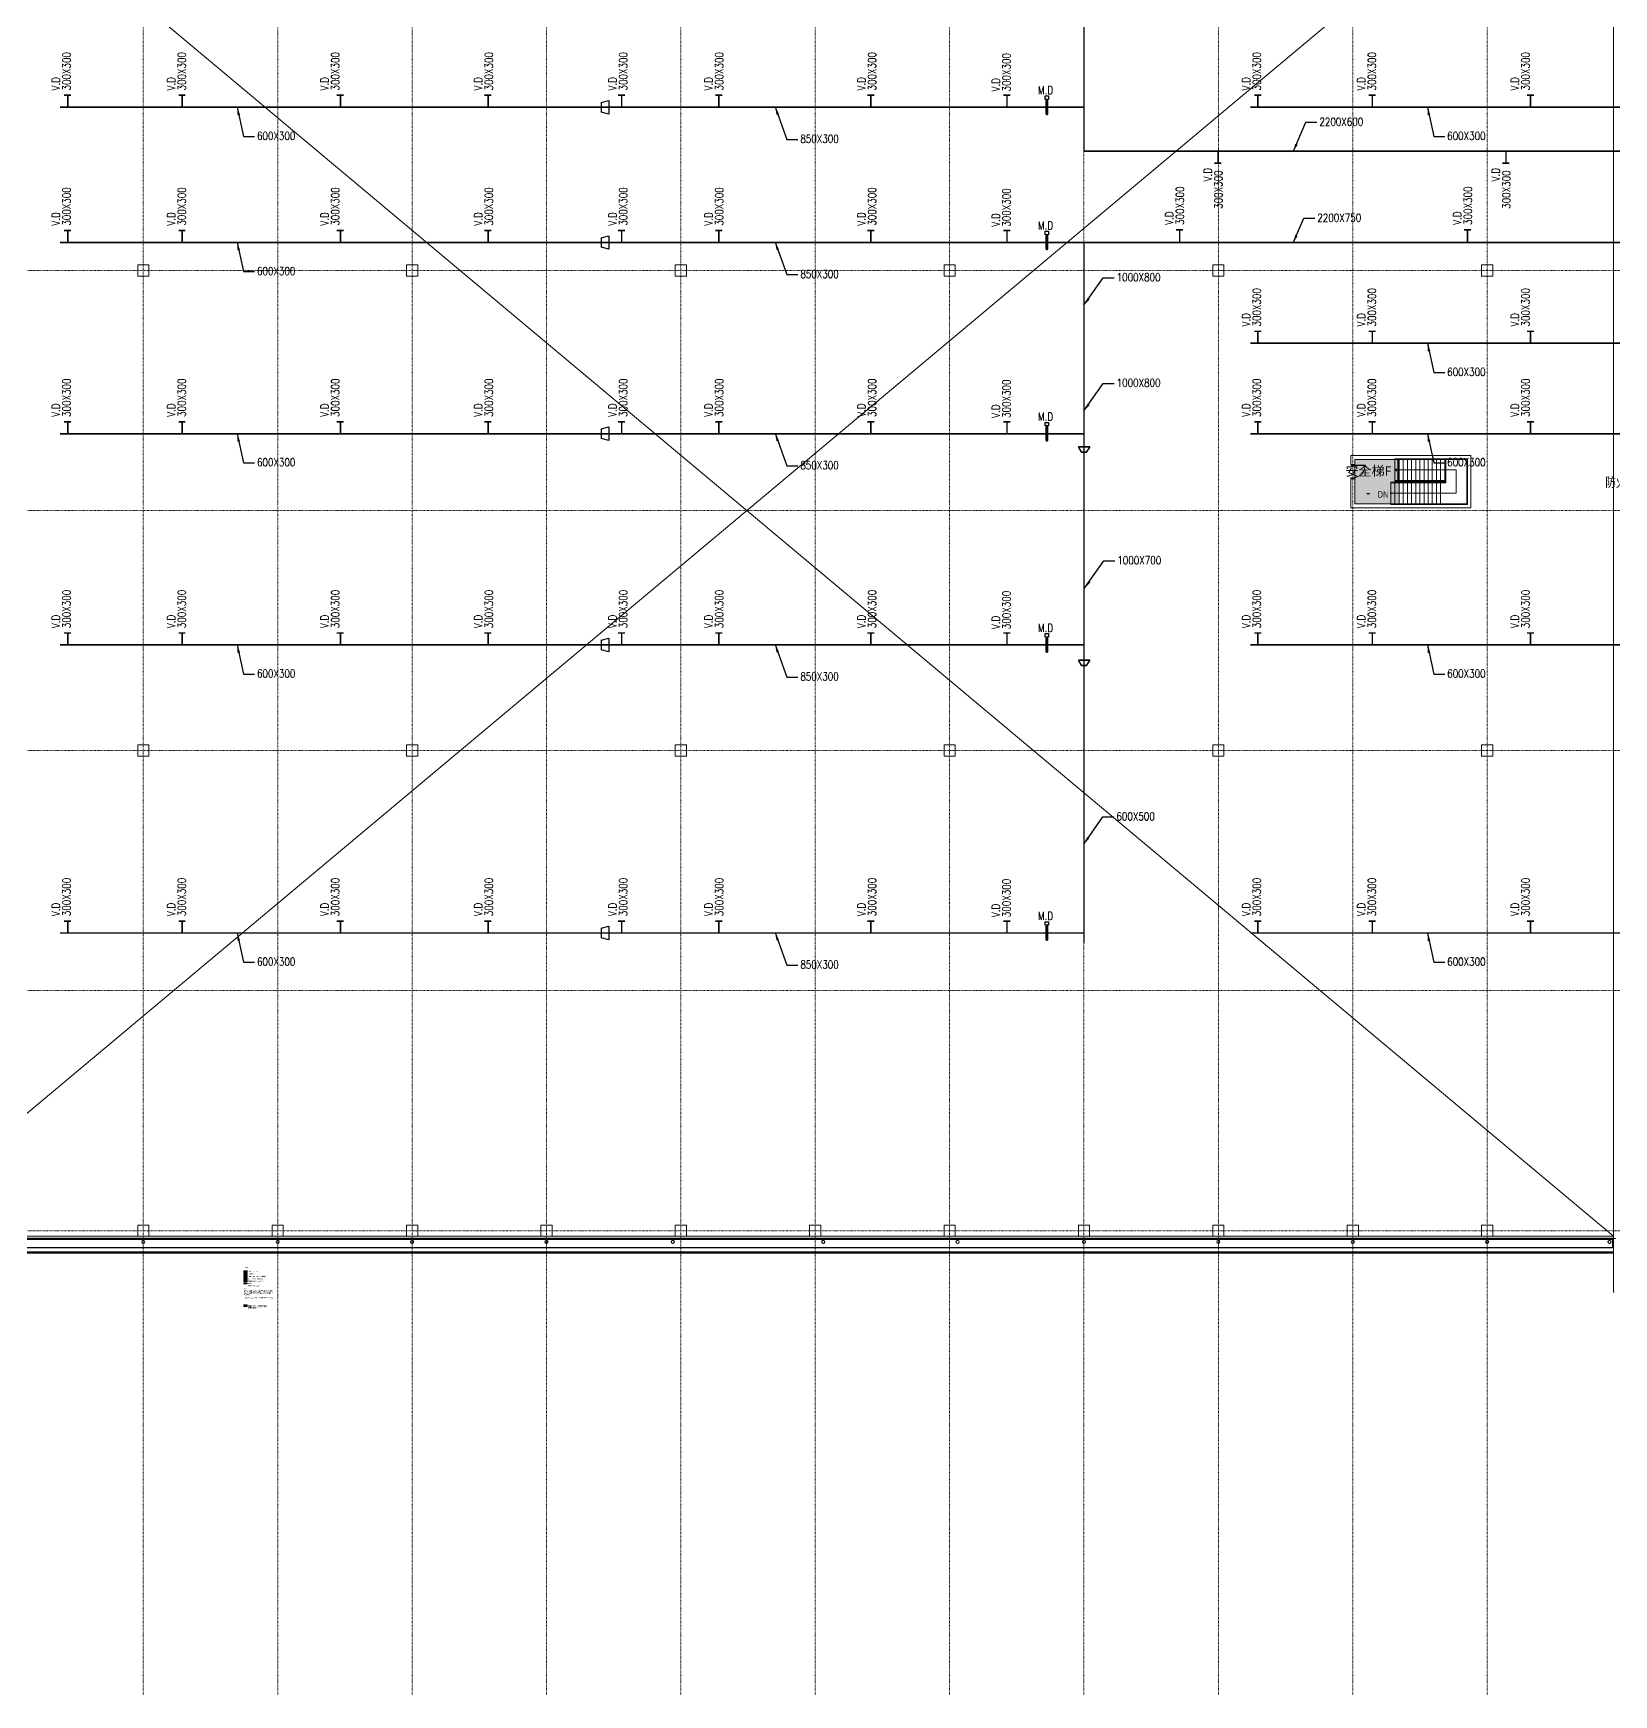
# Model space of a CAD drawing. Extents: x -255138 to 664740, y -29000 to 131250.
# Drawn here: x 27918 to 126718, y -29000 to 74825 of the extents above; entities that cross this region are included whole.
import ezdxf
from ezdxf.enums import TextEntityAlignment as Align

# ---------------------------------------------------------------- set-up
doc = ezdxf.new("R2010")
doc.units = 0
doc.header["$LTSCALE"] = 10
for name, pattern in [('H12PL4$0$JJP_三點線', [0.9, 0.3, -0.15, 0, -0.15, 0, -0.15, 0, -0.15]), ('H12PL4$0$JJP_虛線(退縮線、投影線、地下室範圍、非屬本工程、圖面分區)', [0.45, 0.3, -0.15]), ('H12PL4$0$Wipeout_Contour', [1, 0, -1]), ('XFM1D40-200k$0$HIDDEN2', [0.1875, 0.125, -0.0625])]:
    doc.linetypes.add(name, pattern=pattern)
for name, color, linetype in [('H12PL4$0$A-OBJE-2D', 252, 'Continuous'), ('H12PL4$0$A-OBJE-MEP', 252, 'Continuous'), ('H12PL4$0$A-STRS', 252, 'Continuous'), ('H12PL4$0$A-TEXT', 252, 'Continuous'), ('H12PL4$0$A-TEXT-LAW', 252, 'Continuous'), ('H12PL4$0$A-TEXT-修改說明.50K', 252, 'Continuous'), ('H12PL4$0$A-WALL-EX', 252, 'Continuous'), ('H12PL4$0$A-WALL-IN', 252, 'Continuous'), ('H12PL4$0$A-ZONE', 252, 'Continuous'), ('H12PL4$0$Door', 252, 'Continuous'), ('H12PL4$0$Hattch', 252, 'Continuous'), ('H12PL4$0$S-COL', 252, 'Continuous'), ('H12PL4$0$S-GRID', 252, 'Continuous'), ('H12PL4$0$S-SLAB-SHOW', 252, 'Continuous'), ('XFM1D40-200k$0$M-CWTR-TEXT', 4, 'Continuous'), ('XFM1D40-200k$0$M-HVAC-CMDUCT', 150, 'Continuous'), ('XFM1D40-200k$0$M-HVAC-DAPR', 3, 'Continuous'), ('XFM1D40-200k$0$M-PIPE-TEXT-ARROR', 91, 'Continuous')]:
    doc.layers.add(name, color=color, linetype=linetype)
doc.styles.add('H12PL4$0$Standard', font='', dxfattribs={"width": 0.8})
doc.styles.add('XFM1D40-200k$0$12P7-XCM2P10$0$AA-TXT', font='simplex.shx', dxfattribs={"bigfont": 'china.shx'})
doc.styles.add('XFM1D40-200k$0$STANDARD', font='SIMPLEX', dxfattribs={"bigfont": 'BIGFONT'})
doc.styles.get('H12PL4$0$Standard').set_extended_font_data('Microsoft JhengHei')
doc.dimstyles.new('XFM1D40-200k$0$Standard', dxfattribs={"dimtxt": 0.18, "dimasz": 0.18, "dimexe": 0.18, "dimexo": 0.0625, "dimgap": 0.09, "dimtad": 0, "dimtih": 1, "dimtoh": 1, "dimdec": 4, "dimzin": 0, "dimdsep": 46, "dimtxsty": 'XFM1D40-200k$0$STANDARD', "dimcen": 0.09, "dimadec": 0, "dimazin": 0, "dimtfac": 1, "dimtdec": 4, "dimtofl": 0, "dimtmove": 0, "dimatfit": 3, "dimfxl": 1, "dimtolj": 1, "dimtzin": 0, "dimarcsym": 0})

# ---------------------------------------------------------------- blocks, each defined once
blk = doc.blocks.new('H12PL4$0$萬用門(22改)-REVISED[14]_1')
at = {"layer": 'H12PL4$0$Door', "color": 5, "lineweight": 0}
for p, q in [((11037.5, 4788.5), (11027.5, 4788.5)), ((11027.5, 4788.5), (11027.5, 4783.5)), ((11027.5, 4783.5), (11037.5, 4783.5)), ((11037.5, 4783.5), (11037.5, 4788.5)), ((11037.5, 4783.5), (11117.5, 4783.5)), ((11037.5, 4780.5), (11037.5, 4783.5)), ((11117.5, 4780.5), (11037.5, 4780.5)), ((11117.5, 4783.5), (11117.5, 4780.5)), ((11037.5, 4703.5), (11027.5, 4703.5)), ((11027.5, 4703.5), (11027.5, 4698.5)), ((11027.5, 4698.5), (11037.5, 4698.5)), ((11037.5, 4698.5), (11037.5, 4703.5))]:
    blk.add_line(p, q, dxfattribs=at)
blk.add_arc((11037.5, 4783.5), 80, 270, 0, dxfattribs=at)
blk = doc.blocks.new('H12PL4')
at = {"layer": 'H12PL4$0$Hattch', "linetype": 'Continuous', "lineweight": 0}
for points in [[(113245, 46705), (113245, 48185), (110525, 48185), (110525, 45425), (113295, 45425), (113295, 46705)], [(41084.76, -3278.47), (41284.76, -3278.47), (41284.76, -3328.47), (41084.76, -3328.47)]]:
    blk.add_hatch(color=256, dxfattribs=at).paths.add_polyline_path(points)
at = {"layer": 'H12PL4$0$A-OBJE-2D', "lineweight": 0}
for p, q in [((18350, -350), (126700, 90350)), ((126700, -350), (18350, 90350))]:
    blk.add_line(p, q, dxfattribs=at)
at = {"layer": 'H12PL4$0$A-OBJE-MEP', "lineweight": 0, "flags": 128}
for points in [[(34895, -700, 1), (34705, -700, 1)], [(43295, -700, 1), (43105, -700, 1)], [(51695, -700, 1), (51505, -700, 1)], [(60095, -700, 1), (59905, -700, 1)], [(67995, -700, 1), (67805, -700, 1)], [(77395, -700, 1), (77205, -700, 1)], [(85795, -700, 1), (85605, -700, 1)], [(93695, -700, 1), (93505, -700, 1)], [(102095, -700, 1), (101905, -700, 1)], [(110495, -700, 1), (110305, -700, 1)], [(118895, -700, 1), (118705, -700, 1)], [(126545, -700, 1), (126355, -700, 1)]]:
    blk.add_lwpolyline(points, format="xyb", close=True, dxfattribs=at)
at = {"layer": 'H12PL4$0$A-OBJE-MEP', "lineweight": 0}
for centre in [(34800, -700), (43200, -700), (51600, -700), (60000, -700), (67900, -700), (77300, -700), (85700, -700), (93600, -700), (102000, -700), (110400, -700), (118800, -700), (126450, -700)]:
    blk.add_circle(centre, 100, dxfattribs=at)
at = {"layer": 'H12PL4$0$A-STRS', "lineweight": 0}
for p, q in [((113035, 48235), (116155, 48235)), ((113035, 48185), (113035, 48235)), ((116155, 48185), (113035, 48185)), ((113035, 46885), (113035, 48185)), ((113035, 48185), (116155, 48185)), ((113035, 46885), (113035, 48185)), ((113035, 48185), (113295, 48185)), ((113295, 46885), (113295, 48185)), ((113295, 48185), (113295, 46885)), ((113295, 46885), (113295, 48185)), ((113295, 48185), (113555, 48185)), ((113555, 46885), (113555, 48185)), ((113555, 48185), (113555, 46885)), ((113555, 46885), (113555, 48185)), ((113555, 48185), (113815, 48185)), ((113815, 46885), (113815, 48185)), ((113815, 48185), (113815, 46885)), ((113815, 46885), (113815, 48185)), ((113815, 48185), (114075, 48185)), ((114075, 46885), (114075, 48185)), ((114075, 48185), (114075, 46885)), ((114075, 46885), (114075, 48185)), ((114075, 48185), (114335, 48185)), ((114335, 46885), (114335, 48185)), ((114335, 48185), (114335, 46885)), ((114335, 46885), (114335, 48185)), ((114335, 48185), (114595, 48185)), ((114595, 46885), (114595, 48185)), ((114595, 48185), (114595, 46885)), ((114595, 46885), (114595, 48185)), ((114595, 48185), (114855, 48185)), ((114855, 46885), (114855, 48185)), ((114855, 48185), (114855, 46885)), ((114855, 46885), (114855, 48185)), ((114855, 48185), (115115, 48185)), ((115115, 46885), (115115, 48185)), ((115115, 48185), (115115, 46885)), ((115115, 46885), (115115, 48185)), ((115115, 48185), (115375, 48185)), ((115375, 46885), (115375, 48185)), ((115375, 48185), (115375, 46885)), ((115375, 46885), (115375, 48185)), ((115375, 48185), (115635, 48185)), ((115635, 46885), (115635, 48185)), ((115635, 48185), (115635, 46885)), ((115635, 46885), (115635, 48185)), ((115635, 48185), (115895, 48185)), ((115895, 46885), (115895, 48185)), ((115895, 48185), (115895, 46885)), ((115895, 46885), (115895, 48185)), ((115895, 48185), (116155, 48185)), ((116155, 48235), (116155, 48185)), ((116155, 48235), (117575, 48235)), ((116155, 48185), (116155, 48235)), ((117525, 48185), (116155, 48185)), ((116155, 48185), (116219.91, 48185)), ((116155, 46885), (116155, 48185)), ((116155, 46885), (116155, 48185)), ((116155, 46885), (116155, 48185)), ((116155, 48185), (116155, 46885)), ((116155, 46885), (116155, 48185)), ((116155, 48185), (117525, 48185)), ((116219.91, 48185), (117525, 48185)), ((117525, 45425), (117525, 48185)), ((117525, 48185), (117525, 45425)), ((117525, 48185), (117525, 45425)), ((117575, 48235), (117575, 45375)), ((112775, 46725), (112775, 46775)), ((112775, 46775), (115895, 46775)), ((115895, 46725), (112775, 46725)), ((112775, 45425), (112775, 46725)), ((112775, 46725), (115895, 46725)), ((112775, 45425), (112775, 46725)), ((112775, 46725), (113035, 46725)), ((113035, 47535), (113135, 47610)), ((113035, 47535), (113295, 47535)), ((113135, 47460), (113035, 47535)), ((113035, 46885), (116155, 46885)), ((113035, 46835), (113035, 46885)), ((116155, 46885), (113035, 46885)), ((113295, 46885), (113035, 46885)), ((116155, 46835), (113035, 46835)), ((113035, 46725), (113035, 45425)), ((113035, 45425), (113035, 46725)), ((113035, 46725), (113295, 46725)), ((113035, 46725), (113035, 45425)), ((113295, 47535), (116155, 47535)), ((113555, 46885), (113295, 46885)), ((113295, 46725), (113295, 45425)), ((113295, 45425), (113295, 46725)), ((113295, 46725), (113555, 46725)), ((113295, 46725), (113295, 45425)), ((113815, 46885), (113555, 46885)), ((113555, 46725), (113555, 45425)), ((113555, 45425), (113555, 46725)), ((113555, 46725), (113815, 46725)), ((113555, 46725), (113555, 45425)), ((114075, 46885), (113815, 46885)), ((113815, 46725), (113815, 45425)), ((113815, 45425), (113815, 46725)), ((113815, 46725), (114075, 46725)), ((113815, 46725), (113815, 45425)), ((114335, 46885), (114075, 46885)), ((114075, 46725), (114075, 45425)), ((114075, 45425), (114075, 46725)), ((114075, 46725), (114335, 46725)), ((114075, 46725), (114075, 45425)), ((114595, 46885), (114335, 46885)), ((114335, 46725), (114335, 45425)), ((114335, 45425), (114335, 46725)), ((114335, 46725), (114595, 46725)), ((114335, 46725), (114335, 45425)), ((114855, 46885), (114595, 46885)), ((114595, 46725), (114595, 45425)), ((114595, 45425), (114595, 46725)), ((114595, 46725), (114855, 46725)), ((114595, 46725), (114595, 45425)), ((115115, 46885), (114855, 46885)), ((114855, 46725), (114855, 45425)), ((114855, 45425), (114855, 46725)), ((114855, 46725), (115115, 46725)), ((114855, 46725), (114855, 45425)), ((115375, 46885), (115115, 46885)), ((115115, 46725), (115115, 45425)), ((115115, 45425), (115115, 46725)), ((115115, 46725), (115375, 46725)), ((115115, 46725), (115115, 45425)), ((115635, 46885), (115375, 46885)), ((115375, 46725), (115375, 45425)), ((115375, 45425), (115375, 46725)), ((115375, 46725), (115635, 46725)), ((115375, 46725), (115375, 45425)), ((115895, 46885), (115635, 46885)), ((115635, 46725), (115635, 45425)), ((115635, 46725), (115895, 46725)), ((115635, 45425), (115635, 46725)), ((115635, 46725), (115635, 45425)), ((116155, 46885), (115895, 46885)), ((115895, 46725), (115895, 46775)), ((115895, 46775), (116175, 46775)), ((115895, 46775), (115895, 46725)), ((116225, 46725), (115895, 46725)), ((115895, 46725), (116225, 46725)), ((115895, 46725), (115895, 45425)), ((115895, 46725), (115895, 45425)), ((115895, 45425), (115895, 46725)), ((115895, 46725), (116225, 46725)), ((115895, 46725), (115895, 45425)), ((116155, 47535), (116875, 47535)), ((116155, 46885), (116155, 46835)), ((116155, 46885), (116225, 46885)), ((116155, 46835), (116155, 46885)), ((116219.91, 46885), (116155, 46885)), ((116225, 46885), (116155, 46885)), ((116175, 46835), (116155, 46835)), ((116175, 46775), (116175, 46835)), ((116225, 46885), (116219.91, 46885)), ((116225, 46885), (116225, 46725)), ((116225, 46725), (116225, 46885)), ((116225, 46725), (116225, 46885)), ((116875, 47535), (116875, 46075)), ((113035, 46075), (112775, 46075)), ((115895, 46075), (113035, 46075)), ((116875, 46075), (115895, 46075)), ((112775, 45375), (112775, 45425)), ((112775, 45425), (115895, 45425)), ((115895, 45425), (112775, 45425)), ((113035, 45425), (112775, 45425)), ((115895, 45375), (112775, 45375)), ((113295, 45425), (113035, 45425)), ((113555, 45425), (113295, 45425)), ((113815, 45425), (113555, 45425)), ((114075, 45425), (113815, 45425)), ((114335, 45425), (114075, 45425)), ((114595, 45425), (114335, 45425)), ((114855, 45425), (114595, 45425)), ((115115, 45425), (114855, 45425)), ((115375, 45425), (115115, 45425)), ((115635, 45425), (115375, 45425)), ((115895, 45425), (115635, 45425)), ((115895, 45375), (115895, 45425)), ((115895, 45425), (117525, 45425)), ((115895, 45425), (115895, 45375)), ((117525, 45425), (115895, 45425)), ((117525, 45425), (115895, 45425)), ((117575, 45375), (115895, 45375))]:
    blk.add_line(p, q, dxfattribs=at)
at = {"layer": 'H12PL4$0$A-STRS', "linetype": 'H12PL4$0$JJP_虛線(退縮線、投影線、地下室範圍、非屬本工程、圖面分區)', "lineweight": 0}
for p, q in [((113215.46, 48185), (113215.46, 46885)), ((116219.91, 48185), (116219.91, 46885)), ((115895, 46725), (115895, 45425))]:
    blk.add_line(p, q, dxfattribs=at)
at = {"layer": 'H12PL4$0$A-STRS', "lineweight": 0, "flags": 128}
blk.add_lwpolyline([(112775, 46100, -1), (112775, 46050, -1)], format="xyb", close=True, dxfattribs=at)
at = {"layer": 'H12PL4$0$A-WALL-EX', "lineweight": 0}
blk.add_line((126700, -465), (18000, -465), dxfattribs=at)
at = {"layer": 'H12PL4$0$A-WALL-EX', "linetype": 'H12PL4$0$JJP_虛線(退縮線、投影線、地下室範圍、非屬本工程、圖面分區)', "lineweight": 0}
for p, q in [((18000, -550), (126646.29, -550)), ((18000, -1050), (126646.29, -1050)), ((18000, -1330), (126700, -1330)), ((18000, -1345), (126700, -1345)), ((18000, -1365), (126700, -1365))]:
    blk.add_line(p, q, dxfattribs=at)
at = {"layer": 'H12PL4$0$A-WALL-EX', "lineweight": 0, "flags": 128}
for points in [[(126700, 90482.5), (126700, -482.5)], [(126700, -350), (18000, -350)], [(18000, -500), (126700, -500)], [(18000, -500), (126700, -500)], [(18000, -500), (68150, -500)], [(77050, -500), (126700, -500)], [(126700, -465), (126700, -350)], [(126700, -482.5), (126700, -465)], [(126700, -482.5), (126735, -482.5)], [(126700, -482.5), (126850, -482.5)], [(126700, -500), (126700, -3850)], [(18000, -1400), (126700, -1400)], [(126700, -3850), (126735, -3850)]]:
    blk.add_lwpolyline(points, dxfattribs=at)
at = {"layer": 'H12PL4$0$A-WALL-EX', "linetype": 'H12PL4$0$JJP_虛線(退縮線、投影線、地下室範圍、非屬本工程、圖面分區)', "lineweight": 0, "flags": 128}
for points in [[(126700, -520), (18000, -520)], [(126646.29, -525), (18000, -525)], [(126646.29, -550), (126646.29, -525)], [(126646.29, -1050), (126646.29, -550)], [(126700, -1315), (126700, -520)], [(18000, -1075), (126646.29, -1075)], [(126700, -1315), (18000, -1315)], [(18000, -1345), (126700, -1345)], [(126700, -1365), (18000, -1365)], [(18000, -1400), (126700, -1400)], [(18000, -1415), (126700, -1415)], [(126646.29, -1075), (126646.29, -1050)], [(126700, -1365), (126700, -1345)], [(126700, -1400), (126700, -1365)], [(126700, -1415), (126700, -1365)]]:
    blk.add_lwpolyline(points, dxfattribs=at)
at = {"layer": 'H12PL4$0$A-WALL-IN', "lineweight": 0}
for p, q in [((110525, 47885), (110275, 47885)), ((110525, 46985), (110275, 46985))]:
    blk.add_line(p, q, dxfattribs=at)
at = {"layer": 'H12PL4$0$A-WALL-IN', "lineweight": 0, "flags": 128}
for points in [[(110275, 48435), (110275, 48185)], [(117525, 48435), (110275, 48435)], [(110275, 48185), (110275, 47885)], [(110525, 48185), (117525, 48185)], [(110525, 47885), (110525, 48185)], [(117775, 48435), (117525, 48435)], [(117525, 48185), (117525, 45425)], [(117775, 45425), (117775, 48435)], [(110275, 46985), (110275, 45425)], [(110525, 45425), (110525, 46985)], [(110275, 45175), (110275, 45425)], [(110275, 45175), (117775, 45175)], [(117525, 45425), (110525, 45425)], [(117775, 45175), (117775, 45425)]]:
    blk.add_lwpolyline(points, dxfattribs=at)
at = {"layer": 'H12PL4$0$Hattch', "lineweight": 0, "flags": 128}
blk.add_lwpolyline([(41084.76, -3278.47), (41284.76, -3278.47), (41284.76, -3328.47), (41084.76, -3328.47)], close=True, dxfattribs=at)
at = {"layer": 'H12PL4$0$S-COL', "lineweight": 0, "flags": 128}
for points in [[(34450, 59650), (35150, 59650), (35150, 60350), (34450, 60350)], [(51250, 59650), (51950, 59650), (51950, 60350), (51250, 60350)], [(68050, 59650), (68750, 59650), (68750, 60350), (68050, 60350)], [(84850, 59650), (85550, 59650), (85550, 60350), (84850, 60350)], [(101650, 59650), (102350, 59650), (102350, 60350), (101650, 60350)], [(118450, 59650), (119150, 59650), (119150, 60350), (118450, 60350)], [(34450, 29650), (35150, 29650), (35150, 30350), (34450, 30350)], [(51250, 29650), (51950, 29650), (51950, 30350), (51250, 30350)], [(68050, 29650), (68750, 29650), (68750, 30350), (68050, 30350)], [(84850, 29650), (85550, 29650), (85550, 30350), (84850, 30350)], [(101650, 29650), (102350, 29650), (102350, 30350), (101650, 30350)], [(118450, 29650), (119150, 29650), (119150, 30350), (118450, 30350)]]:
    blk.add_lwpolyline(points, close=True, dxfattribs=at)
for points in [[(35150, -350), (35150, 350), (34450, 350), (34450, -350)], [(43550, -350), (43550, 350), (42850, 350), (42850, -350)], [(51950, -350), (51950, 350), (51250, 350), (51250, -350)], [(60350, -350), (60350, 350), (59650, 350), (59650, -350)], [(68750, -350), (68750, 350), (68050, 350), (68050, -350)], [(77150, -350), (77150, 350), (76450, 350), (76450, -350)], [(85550, -350), (85550, 350), (84850, 350), (84850, -350)], [(93950, -350), (93950, 350), (93250, 350), (93250, -350)], [(102350, -350), (102350, 350), (101650, 350), (101650, -350)], [(110750, -350), (110750, 350), (110050, 350), (110050, -350)], [(119150, -350), (119150, 350), (118450, 350), (118450, -350)]]:
    blk.add_lwpolyline(points, dxfattribs=at)
at = {"layer": 'H12PL4$0$S-GRID', "linetype": 'H12PL4$0$JJP_三點線', "lineweight": 0}
for p, q in [((34800, 128250), (34800, -28000)), ((43200, 128250), (43200, -28000)), ((51600, 128250), (51600, -28000)), ((60000, 128250), (60000, -28000)), ((68400, 128250), (68400, -28000)), ((76800, 128250), (76800, -28000)), ((85200, 128250), (85200, -28000)), ((93600, 128250), (93600, -28000)), ((102000, 128250), (102000, -28000)), ((110400, 128250), (110400, -28000)), ((118800, 128250), (118800, -28000)), ((-29000, 60000), (289600, 60000)), ((-29000, 45000), (289600, 45000)), ((-29000, 30000), (289600, 30000)), ((-29000, 15000), (289600, 15000)), ((-29000, 0), (289600, 0)), ((34800, -28000), (34800, -29000)), ((43200, -28000), (43200, -29000)), ((51600, -28000), (51600, -29000)), ((60000, -28000), (60000, -29000)), ((68400, -28000), (68400, -29000)), ((76800, -28000), (76800, -29000)), ((85200, -28000), (85200, -29000)), ((93600, -28000), (93600, -29000)), ((102000, -28000), (102000, -29000)), ((110400, -28000), (110400, -29000)), ((118800, -28000), (118800, -29000))]:
    blk.add_line(p, q, dxfattribs=at)
at = {"layer": 'H12PL4$0$S-SLAB-SHOW', "lineweight": 0, "flags": 128}
blk.add_lwpolyline([(113245, 46705), (113295, 46705), (113295, 45425), (110525, 45425), (110525, 48185), (113245, 48185)], close=True, dxfattribs=at)
at = {"layer": 'H12PL4$0$Door', "lineweight": 0, "xscale": 10, "yscale": 10, "zscale": 10}
blk.add_blockref('H12PL4$0$萬用門(22改)-REVISED[14]_1', (0, 0), dxfattribs=at)
at = {"linetype": 'Continuous', "lineweight": 0, "char_height": 60, "attachment_point": 1, "style": 'H12PL4$0$Standard'}
for s, insert in [('\\A1;未來200K工程新建牆面', (41334.76, -3421.52)), ('\\A1;新建牆面', (41334.76, -3271.52))]:
    blk.add_mtext(s, dxfattribs=dict(at, insert=insert))
at = {"layer": 'H12PL4$0$A-TEXT', "linetype": 'Continuous', "lineweight": 0, "insert": (111965.49, 46003.69), "char_height": 400, "attachment_point": 4, "style": 'H12PL4$0$Standard'}
blk.add_mtext('\\A1;DN', dxfattribs=at)
at = {"layer": 'H12PL4$0$A-TEXT-LAW', "linetype": 'Continuous', "lineweight": 0, "insert": (127696.96, 47071.75), "char_height": 600, "attachment_point": 2, "style": 'H12PL4$0$Standard'}
blk.add_mtext('\\A1;防火區劃A', dxfattribs=at)
at = {"layer": 'H12PL4$0$A-ZONE', "style": 'H12PL4$0$Standard'}
for s, p in [('安全梯F', (111372.91, 47771.14)), ('-', (111372.91, 46429.25))]:
    blk.add_text(s, height=600, dxfattribs=at).set_placement(p, align=Align.TOP_CENTER)
at = {"linetype": 'H12PL4$0$Wipeout_Contour', "lineweight": 0, "ltscale": 165055.48089}
blk.add_wipeout([(41084.76, -2503.47), (41284.76, -2503.47), (41284.76, -2603.47), (41084.76, -2603.47)], dxfattribs=at).dxf.layer = 'H12PL4$0$Hattch'
at = {"linetype": 'H12PL4$0$Wipeout_Contour', "lineweight": 0, "ltscale": 165798.66842}
blk.add_wipeout([(41084.76, -4628.47), (41284.76, -4628.47), (41284.76, -4728.47), (41084.76, -4728.47)], dxfattribs=at).dxf.layer = 'H12PL4$0$Hattch'
at = {"layer": 'H12PL4$0$Hattch', "linetype": 'Continuous', "lineweight": 0}
h = blk.add_hatch(dxfattribs=at)
h.set_pattern_fill('FA_三明治板__25X25_45___0002', color=256, style=0, pattern_type=2)
h.set_pattern_definition([(45, (40482.884, -2906.346), (-17.6777, 17.6777), [])])
h.paths.add_polyline_path([(41084.76, -2503.47), (41284.76, -2503.47), (41284.76, -2603.47), (41084.76, -2603.47)])
for points in [[(41084.76, -2678.47), (41284.76, -2678.47), (41284.76, -2728.47), (41084.76, -2728.47)], [(41084.76, -2803.47), (41284.76, -2803.47), (41284.76, -2903.47), (41084.76, -2903.47)], [(41084.76, -2953.47), (41284.76, -2953.47), (41284.76, -3053.47), (41084.76, -3053.47)]]:
    blk.add_hatch(color=256, dxfattribs=at).paths.add_polyline_path(points)
h = blk.add_hatch(dxfattribs=at)
h.set_pattern_fill('虛線_0002', color=256, style=0, pattern_type=2)
h.set_pattern_definition([(45, (40482.884, -2906.346), (-36.7696, 36.7696), [39, -13]), (45, (40482.884, -2869.577), (-36.7696, 36.7696), [39, -13])])
h.paths.add_polyline_path([(41084.76, -4628.47), (41284.76, -4628.47), (41284.76, -4728.47), (41084.76, -4728.47)])
at = {"layer": 'H12PL4$0$A-TEXT-修改說明.50K', "lineweight": 0}
for points in [[(41084.76, -3103.47), (41184.76, -3103.47), (41184.76, -3203.47), (41084.76, -3203.47)], [(41184.76, -3103.47), (41284.76, -3103.47), (41284.76, -3203.47), (41184.76, -3203.47)]]:
    blk.add_lwpolyline(points, close=True, dxfattribs=at)
for points in [[(41184.76, -3103.47), (41084.76, -3203.47)], [(41284.76, -3103.47), (41184.76, -3203.47)]]:
    blk.add_lwpolyline(points, dxfattribs=at)
at = {"layer": 'H12PL4$0$Hattch', "lineweight": 0, "flags": 128}
for points in [[(41084.76, -2503.47), (41284.76, -2503.47), (41284.76, -2603.47), (41084.76, -2603.47)], [(41084.76, -2678.47), (41284.76, -2678.47), (41284.76, -2728.47), (41084.76, -2728.47)], [(41084.76, -2803.47), (41284.76, -2803.47), (41284.76, -2903.47), (41084.76, -2903.47)], [(41084.76, -2953.47), (41284.76, -2953.47), (41284.76, -3053.47), (41084.76, -3053.47)], [(41084.76, -4628.47), (41284.76, -4628.47), (41284.76, -4728.47), (41084.76, -4728.47)]]:
    blk.add_lwpolyline(points, close=True, dxfattribs=at)
at = {"linetype": 'Continuous', "lineweight": 0, "style": 'H12PL4$0$Standard'}
for s, insert, char_height, attachment_point in [('\\A1;平面圖例', (41084.76, -2306.04), 60, 4), ('\\A1;拆除既有地坪、天花', (41334.76, -2520.91), 60, 1), ('\\A1;拆除既有牆面', (41334.76, -2670.91), 60, 1), ('\\A1;設備基座RC高架地板及下方鋼構拆除', (41334.76, -2831.07), 59.8104, 1), ('\\A1;RC高架地板拆除(下方鋼構保留)', (41334.76, -2981.22), 59.8104, 1), ('\\A1;鋼構高架地板拆除(下方鋼構保留)', (41334.76, -3131.22), 59.8104, 1)]:
    blk.add_mtext(s, dxfattribs=dict(at, insert=insert, char_height=char_height, attachment_point=attachment_point))
at = {"linetype": 'Continuous', "lineweight": 0, "char_height": 60, "attachment_point": 1, "style": 'H12PL4$0$Standard'}
for s, insert, width, line_spacing_factor in [('\\A1;備註：\\P1.圖面內新增之門扇、捲門（除廁所門外）皆以具兩小時防火時效、兩小時阻熱性及遮煙性做規劃，承商可於細部設計階段依據防火區劃及防煙區劃檢討進行價值工程，調整其防火、阻熱及遮煙性能。\\P\\P2. 辦公室內之辦公桌、座椅、櫃體等活動家具屬本案發包之工程', (41084.76, -3620.76), 1500, 0.900895), ('\\A1;區域內之天、地、牆、踢腳等裝修材料及傢俱配置等細部設計另依辦公室室內裝修設計廠商圖說辦理', (41334.76, -4646.21), 1272.3387, 0.77808)]:
    blk.add_mtext(s, dxfattribs=dict(at, insert=insert, width=width, line_spacing_factor=line_spacing_factor))
blk = doc.blocks.new('XFM1D40-200k$0$H-PD')
at = {"layer": 'XFM1D40-200k$0$M-HVAC-DAPR', "ltscale": 0.5}
blk.add_lwpolyline([(-5.5, 11.1), (-5.5, 0), (5.5, 0), (5.5, 11.1)], close=True, dxfattribs=at)
blk = doc.blocks.new('XFM1D40-200k')
at = {"layer": 'XFM1D40-200k$0$M-HVAC-CMDUCT'}
for p, q in [((63426, 70500, 0), (63892, 70625, 0)), ((63892, 70625, 0), (63892, 69775, 0)), ((91231, 69775, 0), (91231, 70625, 0)), ((63426, 70500, 0), (63426, 69900, 0)), ((63892, 69775, 0), (63426, 69900, 0)), ((63426, 62050), (63892, 62175)), ((63426, 62050), (63426, 61450)), ((63892, 61325), (63426, 61450)), ((63892, 62175), (63892, 61325)), ((91231, 61325), (91231, 62175)), ((63426, 50100, 0), (63892, 50225, 0)), ((63426, 50100, 0), (63426, 49500, 0)), ((63892, 50225, 0), (63892, 49375, 0)), ((91231, 49375, 0), (91231, 50225, 0)), ((63892, 49375, 0), (63426, 49500, 0)), ((63426, 36900, 0), (63892, 37025, 0)), ((63426, 36900, 0), (63426, 36300, 0)), ((63892, 37025, 0), (63892, 36175, 0)), ((91231, 36175, 0), (91231, 37025, 0)), ((63892, 36175, 0), (63426, 36300, 0)), ((63426, 18900, 0), (63892, 19025, 0)), ((63426, 18900, 0), (63426, 18300, 0)), ((63892, 19025, 0), (63892, 18175, 0)), ((91231, 18175, 0), (91231, 19025, 0)), ((63892, 18175, 0), (63426, 18300, 0))]:
    blk.add_line(p, q, dxfattribs=at)
at = {"layer": 'XFM1D40-200k$0$M-HVAC-CMDUCT', "const_width": 100, "elevation": 0}
for points in [[(93600, 67450), (93600, 78600)], [(29852, 70947), (30279, 70947)], [(30075, 70204), (30075, 70911)], [(37002, 70947), (37429, 70947)], [(37225, 70204), (37225, 70911)], [(46896, 70947), (47323, 70947)], [(47119, 70204), (47119, 70911)], [(56126, 70947), (56552, 70947)], [(56349, 70204), (56349, 70911)], [(64477, 70947), (64904, 70947)], [(64700, 70204), (64700, 70911)], [(70557, 70947), (70984, 70947)], [(70780, 70204), (70780, 70911)], [(80059, 70947), (80485, 70947)], [(80282, 70204), (80282, 70911)], [(88567, 70947), (88993, 70947)], [(88790, 70204), (88790, 70911)], [(104252, 70947), (104679, 70947)], [(104475, 70204), (104475, 70911)], [(93600, 70200), (29592, 70200)], [(168000, 70200), (103992, 70200)], [(37002, 62497), (37429, 62497)], [(37225, 61754), (37225, 62461)], [(46896, 62497), (47323, 62497)], [(47119, 61754), (47119, 62461)], [(56126, 62497), (56552, 62497)], [(56349, 61754), (56349, 62461)], [(64477, 62497), (64904, 62497)], [(64700, 61754), (64700, 62461)], [(70557, 62497), (70984, 62497)], [(70780, 61754), (70780, 62461)], [(80059, 62497), (80485, 62497)], [(80282, 61754), (80282, 62461)], [(88567, 62497), (88993, 62497)], [(88790, 61754), (88790, 62461)], [(93600, 17995), (93600, 34921), (93600, 61750)], [(111402, 56197), (111829, 56197)], [(111625, 55454), (111625, 56161)], [(121296, 56197), (121723, 56197)], [(121519, 55454), (121519, 56161)], [(93600, 49800), (29592, 49800)], [(29852, 50547), (30279, 50547)], [(30075, 49804), (30075, 50511)], [(37002, 50547), (37429, 50547)], [(37225, 49804), (37225, 50511)], [(46896, 50547), (47323, 50547)], [(47119, 49804), (47119, 50511)], [(56126, 50547), (56552, 50547)], [(56349, 49804), (56349, 50511)], [(64477, 50547), (64904, 50547)], [(64700, 49804), (64700, 50511)], [(70557, 50547), (70984, 50547)], [(70780, 49804), (70780, 50511)], [(80059, 50547), (80485, 50547)], [(80282, 49804), (80282, 50511)], [(88567, 50547), (88993, 50547)], [(88790, 49804), (88790, 50511)], [(168000, 49800), (103992, 49800)], [(104252, 50547), (104679, 50547)], [(104475, 49804), (104475, 50511)], [(93257, 48973), (93972, 48973)], [(93257, 48973), (93435, 48651)], [(93972, 48973), (93752, 48651)], [(93435, 48651), (93793, 48651)], [(29852, 37347), (30279, 37347)], [(37002, 37347), (37429, 37347)], [(46896, 37347), (47323, 37347)], [(56126, 37347), (56552, 37347)], [(64477, 37347), (64904, 37347)], [(70557, 37347), (70984, 37347)], [(80059, 37347), (80485, 37347)], [(88567, 37347), (88993, 37347)], [(104252, 37347), (104679, 37347)], [(93600, 36600), (29592, 36600)], [(30075, 36604), (30075, 37311)], [(37225, 36604), (37225, 37311)], [(47119, 36604), (47119, 37311)], [(56349, 36604), (56349, 37311)], [(64700, 36604), (64700, 37311)], [(70780, 36604), (70780, 37311)], [(80282, 36604), (80282, 37311)], [(88790, 36604), (88790, 37311)], [(168000, 36600), (103992, 36600)], [(104475, 36604), (104475, 37311)], [(93257, 35643), (93972, 35643)], [(93257, 35643), (93435, 35321)], [(93435, 35321), (93793, 35321)], [(93972, 35643), (93752, 35321)], [(29852, 19347), (30279, 19347)], [(30075, 18604), (30075, 19311)], [(37002, 19347), (37429, 19347)], [(37225, 18604), (37225, 19311)], [(46896, 19347), (47323, 19347)], [(47119, 18604), (47119, 19311)], [(56126, 19347), (56552, 19347)], [(56349, 18604), (56349, 19311)], [(64477, 19347), (64904, 19347)], [(64700, 18604), (64700, 19311)], [(70557, 19347), (70984, 19347)], [(70780, 18604), (70780, 19311)], [(80059, 19347), (80485, 19347)], [(80282, 18604), (80282, 19311)], [(88567, 19347), (88993, 19347)], [(88790, 18604), (88790, 19311)], [(104252, 19347), (104679, 19347)], [(104475, 18604), (104475, 19311)], [(93600, 18600), (29592, 18600)], [(168000, 18600), (103992, 18600)]]:
    blk.add_lwpolyline(points, dxfattribs=at)
at = {"layer": 'XFM1D40-200k$0$M-HVAC-CMDUCT', "const_width": 100}
for points in [[(111402, 70947), (111829, 70947)], [(111625, 70204), (111625, 70911)], [(121296, 70947), (121723, 70947)], [(121519, 70204), (121519, 70911)], [(174409, 67450), (93600, 67450)], [(101980, 67450), (101980, 66743)], [(119980, 67450), (119980, 66743)], [(101757, 66708), (102184, 66708)], [(119757, 66708), (120184, 66708)], [(29852, 62497), (30279, 62497)], [(30075, 61754), (30075, 62461)], [(99357, 62547), (99784, 62547)], [(99580, 61804), (99580, 62511)], [(117357, 62547), (117784, 62547)], [(117580, 61804), (117580, 62511)], [(93600, 61750), (29592, 61750)], [(174427, 61750), (93600, 61750)], [(104252, 56197), (104679, 56197)], [(104475, 55454), (104475, 56161)], [(174277, 55450), (103992, 55450)], [(111402, 50547), (111829, 50547)], [(111625, 49804), (111625, 50511)], [(121296, 50547), (121723, 50547)], [(121519, 49804), (121519, 50511)], [(111402, 37347), (111829, 37347)], [(121296, 37347), (121723, 37347)], [(111625, 36604), (111625, 37311)], [(121519, 36604), (121519, 37311)], [(111402, 19347), (111829, 19347)], [(111625, 18604), (111625, 19311)], [(121296, 19347), (121723, 19347)], [(121519, 18604), (121519, 19311)]]:
    blk.add_lwpolyline(points, dxfattribs=at)
at = {"layer": 'XFM1D40-200k$0$M-HVAC-DAPR', "linetype": 'XFM1D40-200k$0$HIDDEN2', "ltscale": 0.5}
for p, q in [((91281, 69715, 0), (91281, 70685, 0)), ((91281, 61265), (91281, 62235)), ((91281, 49315, 0), (91281, 50285, 0)), ((91281, 36115, 0), (91281, 37085, 0)), ((91281, 18115, 0), (91281, 19085, 0))]:
    blk.add_line(p, q, dxfattribs=at)
at = {"layer": 'XFM1D40-200k$0$M-HVAC-DAPR', "ltscale": 0.5, "elevation": 0}
for points in [[(91331, 70625), (91231, 70625), (91231, 69775), (91331, 69775)], [(91331, 50225), (91231, 50225), (91231, 49375), (91331, 49375)], [(91331, 37025), (91231, 37025), (91231, 36175), (91331, 36175)], [(91331, 19025), (91231, 19025), (91231, 18175), (91331, 18175)]]:
    blk.add_lwpolyline(points, close=True, dxfattribs=at)
at = {"layer": 'XFM1D40-200k$0$M-HVAC-DAPR', "ltscale": 0.5}
blk.add_lwpolyline([(91331, 62175), (91231, 62175), (91231, 61325), (91331, 61325)], close=True, dxfattribs=at)
at = {"layer": 'XFM1D40-200k$0$M-HVAC-DAPR', "ltscale": 0.5, "xscale": -20, "yscale": 20, "zscale": 20}
for p in [(91281, 70685, 0), (91281, 62235), (91281, 50285, 0), (91281, 37085, 0), (91281, 19085, 0)]:
    blk.add_blockref('XFM1D40-200k$0$H-PD', p, dxfattribs=at)
at = {"layer": 'XFM1D40-200k$0$M-CWTR-TEXT', "style": 'XFM1D40-200k$0$12P7-XCM2P10$0$AA-TXT', "width": 0.8}
for s, p in [('300X300', (30001, 71248, 0)), ('300X300', (37201, 71248, 0)), ('300X300', (46801, 71248, 0)), ('300X300', (56401, 71248, 0)), ('300X300', (64801, 71248, 0)), ('300X300', (70801, 71248, 0)), ('300X300', (80351, 71248, 0)), ('300X300', (88751, 71185, 0)), ('300X300', (104401, 71248, 0)), ('300X300', (111601, 71248, 0)), ('300X300', (121201, 71248, 0)), ('V.D', (29335, 71248, 0)), ('V.D', (36535, 71248, 0)), ('V.D', (46135, 71248, 0)), ('V.D', (55735, 71248, 0)), ('V.D', (64135, 71248, 0)), ('V.D', (70135, 71248, 0)), ('V.D', (79685, 71248, 0)), ('V.D', (88085, 71185, 0)), ('V.D', (103735, 71248, 0)), ('V.D', (110935, 71248, 0)), ('V.D', (120535, 71248, 0)), ('V.D', (101335, 65568, 0)), ('300X300', (102001, 63853, 0)), ('V.D', (119335, 65568, 0)), ('300X300', (120001, 63853, 0)), ('300X300', (30001, 62799)), ('300X300', (37201, 62799)), ('300X300', (46801, 62799)), ('300X300', (56401, 62799)), ('300X300', (64801, 62799)), ('300X300', (70801, 62799)), ('300X300', (80351, 62799)), ('300X300', (88751, 62735)), ('300X300', (99601, 62848, 0)), ('300X300', (117601, 62848, 0)), ('V.D', (29335, 62799)), ('V.D', (36535, 62799)), ('V.D', (46135, 62799)), ('V.D', (55735, 62799)), ('V.D', (64135, 62799)), ('V.D', (70135, 62799)), ('V.D', (79685, 62799)), ('V.D', (88085, 62735)), ('V.D', (98935, 62848, 0)), ('V.D', (116935, 62848, 0)), ('300X300', (104401, 56498)), ('300X300', (111601, 56498)), ('300X300', (121201, 56498)), ('V.D', (103735, 56498)), ('V.D', (110935, 56498)), ('V.D', (120535, 56498)), ('300X300', (30001, 50848, 0)), ('300X300', (37201, 50848, 0)), ('300X300', (46801, 50848, 0)), ('300X300', (56401, 50848, 0)), ('300X300', (64801, 50848, 0)), ('300X300', (70801, 50848, 0)), ('300X300', (80351, 50848, 0)), ('300X300', (88751, 50785, 0)), ('300X300', (104401, 50848, 0)), ('300X300', (111601, 50848, 0)), ('300X300', (121201, 50848, 0)), ('V.D', (29335, 50848, 0)), ('V.D', (36535, 50848, 0)), ('V.D', (46135, 50848, 0)), ('V.D', (55735, 50848, 0)), ('V.D', (64135, 50848, 0)), ('V.D', (70135, 50848, 0)), ('V.D', (79685, 50848, 0)), ('V.D', (88085, 50785, 0)), ('V.D', (103735, 50848, 0)), ('V.D', (110935, 50848, 0)), ('V.D', (120535, 50848, 0)), ('300X300', (30001, 37648, 0)), ('300X300', (37201, 37648, 0)), ('300X300', (46801, 37648, 0)), ('300X300', (56401, 37648, 0)), ('300X300', (64801, 37648, 0)), ('300X300', (70801, 37648, 0)), ('300X300', (80351, 37648, 0)), ('300X300', (88751, 37585, 0)), ('300X300', (104401, 37648, 0)), ('300X300', (111601, 37648, 0)), ('300X300', (121201, 37648, 0)), ('V.D', (29335, 37648, 0)), ('V.D', (36535, 37648, 0)), ('V.D', (46135, 37648, 0)), ('V.D', (55735, 37648, 0)), ('V.D', (64135, 37648, 0)), ('V.D', (70135, 37648, 0)), ('V.D', (79685, 37648, 0)), ('V.D', (103735, 37648, 0)), ('V.D', (110935, 37648, 0)), ('V.D', (120535, 37648, 0)), ('V.D', (88085, 37585, 0)), ('300X300', (30001, 19648, 0)), ('300X300', (37201, 19648, 0)), ('300X300', (46801, 19648, 0)), ('300X300', (56401, 19648, 0)), ('300X300', (64801, 19648, 0)), ('300X300', (70801, 19648, 0)), ('300X300', (80351, 19648, 0)), ('300X300', (88751, 19585, 0)), ('300X300', (104401, 19648, 0)), ('300X300', (111601, 19648, 0)), ('300X300', (121201, 19648, 0)), ('V.D', (29335, 19648, 0)), ('V.D', (36535, 19648, 0)), ('V.D', (46135, 19648, 0)), ('V.D', (55735, 19648, 0)), ('V.D', (64135, 19648, 0)), ('V.D', (70135, 19648, 0)), ('V.D', (79685, 19648, 0)), ('V.D', (88085, 19585, 0)), ('V.D', (103735, 19648, 0)), ('V.D', (110935, 19648, 0)), ('V.D', (120535, 19648, 0))]:
    blk.add_text(s, height=500, rotation=90, dxfattribs=at).set_placement(p, align=Align.MIDDLE_LEFT)
for s, p in [('M.D', (90727, 71267, 0)), ('600X300', (41904, 68412, 0)), ('2200X600', (108315, 69293)), ('600X300', (116304, 68412, 0)), ('850X300', (75871, 68228, 0)), ('2200X750', (108187, 63297)), ('M.D', (90727, 62818)), ('600X300', (41904, 59962)), ('850X300', (75871, 59778)), ('1000X800', (95644, 59579)), ('1000X800', (95644, 52979, 0)), ('600X300', (116304, 53662)), ('M.D', (90727, 50867, 0)), ('600X300', (41904, 48012, 0)), ('850X300', (75871, 47828, 0)), ('600X300', (116304, 48012, 0)), ('1000X700', (95686, 41893, 0)), ('M.D', (90727, 37667, 0)), ('600X300', (41904, 34812, 0)), ('850X300', (75871, 34628, 0)), ('600X300', (116304, 34812, 0)), ('600X500', (95626, 25890, 0)), ('M.D', (90727, 19667, 0)), ('600X300', (41904, 16812, 0)), ('850X300', (75871, 16628, 0)), ('600X300', (116304, 16812, 0))]:
    blk.add_text(s, height=500, dxfattribs=at).set_placement(p, align=Align.MIDDLE_LEFT)
at = {"layer": 'XFM1D40-200k$0$M-PIPE-TEXT-ARROR'}
for points in [[(40664, 70200, 0), (41063, 68378, 0), (41750, 68378, 0)], [(74287, 70225, 0), (75031, 68194, 0), (75717, 68194, 0)], [(115064, 70200, 0), (115463, 68378, 0), (116150, 68378, 0)], [(106679, 67424), (107475, 69259), (108161, 69259)], [(106679, 61724), (107347, 63263), (108033, 63263)], [(40664, 61750), (41063, 59928), (41750, 59928)], [(74287, 61775), (75031, 59744), (75717, 59744)], [(93600, 57831), (94804, 59546), (95490, 59546)], [(115064, 55450), (115463, 53628), (116150, 53628)], [(93600, 51231, 0), (94804, 52946, 0), (95490, 52946, 0)], [(40664, 49800, 0), (41063, 47978, 0), (41750, 47978, 0)], [(74287, 49825, 0), (75031, 47794, 0), (75717, 47794, 0)], [(115064, 49800, 0), (115463, 47978, 0), (116150, 47978, 0)], [(93642, 40145, 0), (94845, 41859, 0), (95531, 41859, 0)], [(40664, 36600, 0), (41063, 34778, 0), (41750, 34778, 0)], [(74287, 36625, 0), (75031, 34594, 0), (75717, 34594, 0)], [(115064, 36600, 0), (115463, 34778, 0), (116150, 34778, 0)], [(93582, 24142, 0), (94786, 25857, 0), (95472, 25857, 0)], [(40664, 18600, 0), (41063, 16778, 0), (41750, 16778, 0)], [(74287, 18625, 0), (75031, 16594, 0), (75717, 16594, 0)], [(115064, 18600, 0), (115463, 16778, 0), (116150, 16778, 0)]]:
    blk.add_leader(points, dimstyle='XFM1D40-200k$0$Standard', override={"dimasz": 500}, dxfattribs=at)

msp = doc.modelspace()

# ---------------------------------------------------------------- block references
msp.add_blockref('H12PL4', (0, 0))

# ---------------------------------------------------------------- next in the draw order: block references
msp.add_blockref('XFM1D40-200k', (0, 0))

doc.saveas('drawing.dxf')
